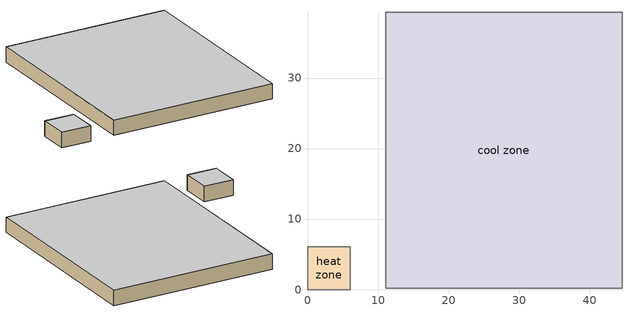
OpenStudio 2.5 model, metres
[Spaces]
heat zone
 floor adiabatic (Interior Floor): 6.1,6.1 6.1,0 0,0 0,6.1 z0
 wall adiabatic (Interior Wall): 0,0 6.1,0 6.1,6.1 0,6.1 0,0 z0:3.05
 ceiling adiabatic (Interior Ceiling): 6.1,0 6.1,6.1 0,6.1 0,0 z3.05
cool zone
 floor adiabatic (Interior Floor): 44.59,39.3 44.59,0.17 11.06,0.17 11.06,39.3 z0
 wall adiabatic (Interior Wall): 11.06,0.17 44.59,0.17 44.59,39.3 11.06,39.3 11.06,0.17 z0:3.05
 ceiling adiabatic (Interior Ceiling): 44.59,0.17 44.59,39.3 11.06,39.3 11.06,0.17 z3.05
[Building]
Component Modeling Template
[Site]
Salt Lake City IntL Arpt  Isis: Latitude {deg}=40.77; Longitude {deg}=-111.97; Time Zone {hr}=-7; Elevation {m}=1288
[ClimateZones]
Climate Zone Institution Name 1=ASHRAE; Climate Zone Document Name 1=ANSI/ASHRAE Standard 169; Climate Zone Document Year 1=2006; Climate Zone Institution Name 2=CEC; Climate Zone Document Name 2=California Climate Zone Descriptions; Climate Zone Document Year 2=1995
[SizingPeriod:DesignDay] Barometric Pressure {Pa}=86779; Sky Clearness=0; Rain Indicator=0; Snow Indicator=0; Day of Month=21; Daylight Saving Time Indicator=0; Dry-Bulb Temperature Range Modifier Type=DefaultMultipliers
Name | Maximum Dry-Bulb Temperature {C} | Daily Dry-Bulb Temperature Range {deltaC} | Humidity Indicating Conditions at Maximum Dry-Bulb | Wind Speed {m/s} | Wind Direction {deg} | Month | Day Type | Humidity Indicating Type | Solar Model Indicator | ASHRAE Taub | ASHRAE Taud
Salt Lake City IntL Arpt  Isi Ann Htg 99.6% Condns DB | -12.6 | 0 | -12.6 | 2.8 | 150 | 1 | WinterDesignDay | Wetbulb | ASHRAEClearSky
Salt Lake City IntL Arpt  Isi Ann Hum_n 99.6% Condns DP=>MCDB | -10.7 | 0 | -16.5 | 2.8 | 150 | 1 | WinterDesignDay | Dewpoint | ASHRAEClearSky
Salt Lake City IntL Arpt  Isi Ann Htg Wind 99.6% Condns WS=>MCDB | 7 | 0 | 7 | 12.6 | 150 | 1 | WinterDesignDay | Wetbulb | ASHRAEClearSky
Salt Lake City IntL Arpt  Isi Ann Clg .4% Condns DB=>MWB | 36.3 | 14.4 | 17.5 | 5.1 | 340 | 7 | SummerDesignDay | Wetbulb | ASHRAETau | 0.44 | 1.968
Salt Lake City IntL Arpt  Isi Ann Clg .4% Condns WB=>MDB | 30.5 | 14.4 | 19.5 | 5.1 | 340 | 7 | SummerDesignDay | Wetbulb | ASHRAETau | 0.44 | 1.968
Salt Lake City IntL Arpt  Isi Ann Clg .4% Condns DP=>MDB | 22.9 | 14.4 | 16.4 | 5.1 | 340 | 7 | SummerDesignDay | Dewpoint | ASHRAETau | 0.44 | 1.968
Salt Lake City IntL Arpt  Isi Ann Clg .4% Condns Enth=>MDB | 30.2 | 14.4 | 60600 | 5.1 | 340 | 7 | SummerDesignDay | Enthalpy | ASHRAETau | 0.44 | 1.968
[Construction]
Interior Floor: F16 Acoustic tile, F05 Ceiling air space resistance, M11 100mm lightweight concrete
Interior Wall: G01a 19mm gypsum board, F04 Wall air space resistance, G01a 19mm gypsum board
Interior Ceiling: M11 100mm lightweight concrete, F05 Ceiling air space resistance, F16 Acoustic tile
[Material] Thermal Absorptance=0.9
Name | Roughness | Thickness {m} | Conductivity {W/m-K} | Density {kg/m3} | Specific Heat {J/kg-K} | Solar Absorptance | Visible Absorptance
F16 Acoustic tile | MediumSmooth | 0.0191 | 0.06 | 368 | 590 | 0.3 | 0.3
M11 100mm lightweight concrete | MediumRough | 0.1016 | 0.53 | 1280 | 840 | 0.5 | 0.5
G01a 19mm gypsum board | MediumSmooth | 0.019 | 0.16 | 800 | 1090 | 0.4 | 0.4
[Material:AirGap]
Name | Thermal Resistance {m2-K/W}
F05 Ceiling air space resistance | 0.18
F04 Wall air space resistance | 0.15
[DesignSpecification:OutdoorAir] Outdoor Air Method=Sum; Outdoor Air Flow per Person {m3/s-person}=0.00943895
189.1-2009 - Office - WholeBuilding - Md Office - CZ1-3 Ventilation 1; 189.1-2009 - Office - WholeBuilding - Lg Office - CZ4-8 Ventilation 1
[ThermostatSetpoint:DualSetpoint] Heating Setpoint Temperature Schedule=Heating Schedule; Cooling Setpoint Temperature Schedule=Cooling Schedule
Thermostat Setpoint Dual Setpoint 1; Thermostat Setpoint Dual Setpoint 2
[SpaceType] Standards Building Type=Office; Standards Space Type=OpenOffice
Name | Design Specification Outdoor Air Object
zone heat | 189.1-2009 - Office - WholeBuilding - Lg Office - CZ4-8 Ventilation 1
zone cool | 189.1-2009 - Office - WholeBuilding - Md Office - CZ1-3 Ventilation 1
[BuildingStory] Nominal Z Coordinate {m}=0; Nominal Floor to Floor Height {m}=3.048
Building Story 1; Building Story 2
[Space] Building Story=Building Story 1
Name | Space Type | Thermal Zone
heat zone | zone heat | zone heating
cool zone | zone cool | zone cooling
[ThermalZone] Use Ideal Air Loads=Yes
Name | Thermostat
zone heating | Thermostat Setpoint Dual Setpoint 1
zone cooling | Thermostat Setpoint Dual Setpoint 2
[Sizing:Zone] Zone Cooling Design Supply Air Temperature Input Method=SupplyAirTemperature; Zone Cooling Design Supply Air Temperature Difference {deltaC}=11.11; Zone Heating Design Supply Air Temperature Input Method=SupplyAirTemperature; Zone Heating Design Supply Air Temperature {C}=40; Zone Heating Design Supply Air Temperature Difference {deltaC}=11.11; Zone Cooling Design Supply Air Humidity Ratio {kg-H2O/kg-air}=0.0085; Zone Heating Design Supply Air Humidity Ratio {kg-H2O/kg-air}=0.008; Cooling Design Air Flow Method=DesignDay; Heating Design Air Flow Method=DesignDay; Account for Dedicated Outdoor Air System=No; Dedicated Outdoor Air System Control Strategy=NeutralSupplyAir; Dedicated Outdoor Air Low Setpoint Temperature for Design {C}=autosize; Dedicated Outdoor Air High Setpoint Temperature for Design {C}=autosize
Name | Zone Cooling Design Supply Air Temperature {C}
zone heating | 12.7778
zone cooling | 14
[OtherEquipment:Definition] Design Level Calculation Method=EquipmentLevel; Fraction Radiant=0
Name | Design Level {W} | Fraction Latent
Cooling Load | 1
Heating Load | -1 | 0
[OtherEquipment] Schedule=Always On Sched
Name | Other Equipment Definition | Space or SpaceType
Cooling Load | Cooling Load | zone cool
Heating Load | Heating Load | zone heat
[Schedule:Ruleset]
Name | Default Day Schedule | Summer Design Day Schedule
Cooling Schedule | Schedule Day 1 | Schedule Day 6
Heating Schedule | Schedule Day 2
Always On Sched | Schedule Day 4
[Schedule:Day]
Schedule Day 1: 24, 0, 23.8889
Schedule Day 2: 24, 0, 20
Schedule Day 4: 24, 0, 1
Schedule Day 6: 24, 0, 21.1111
